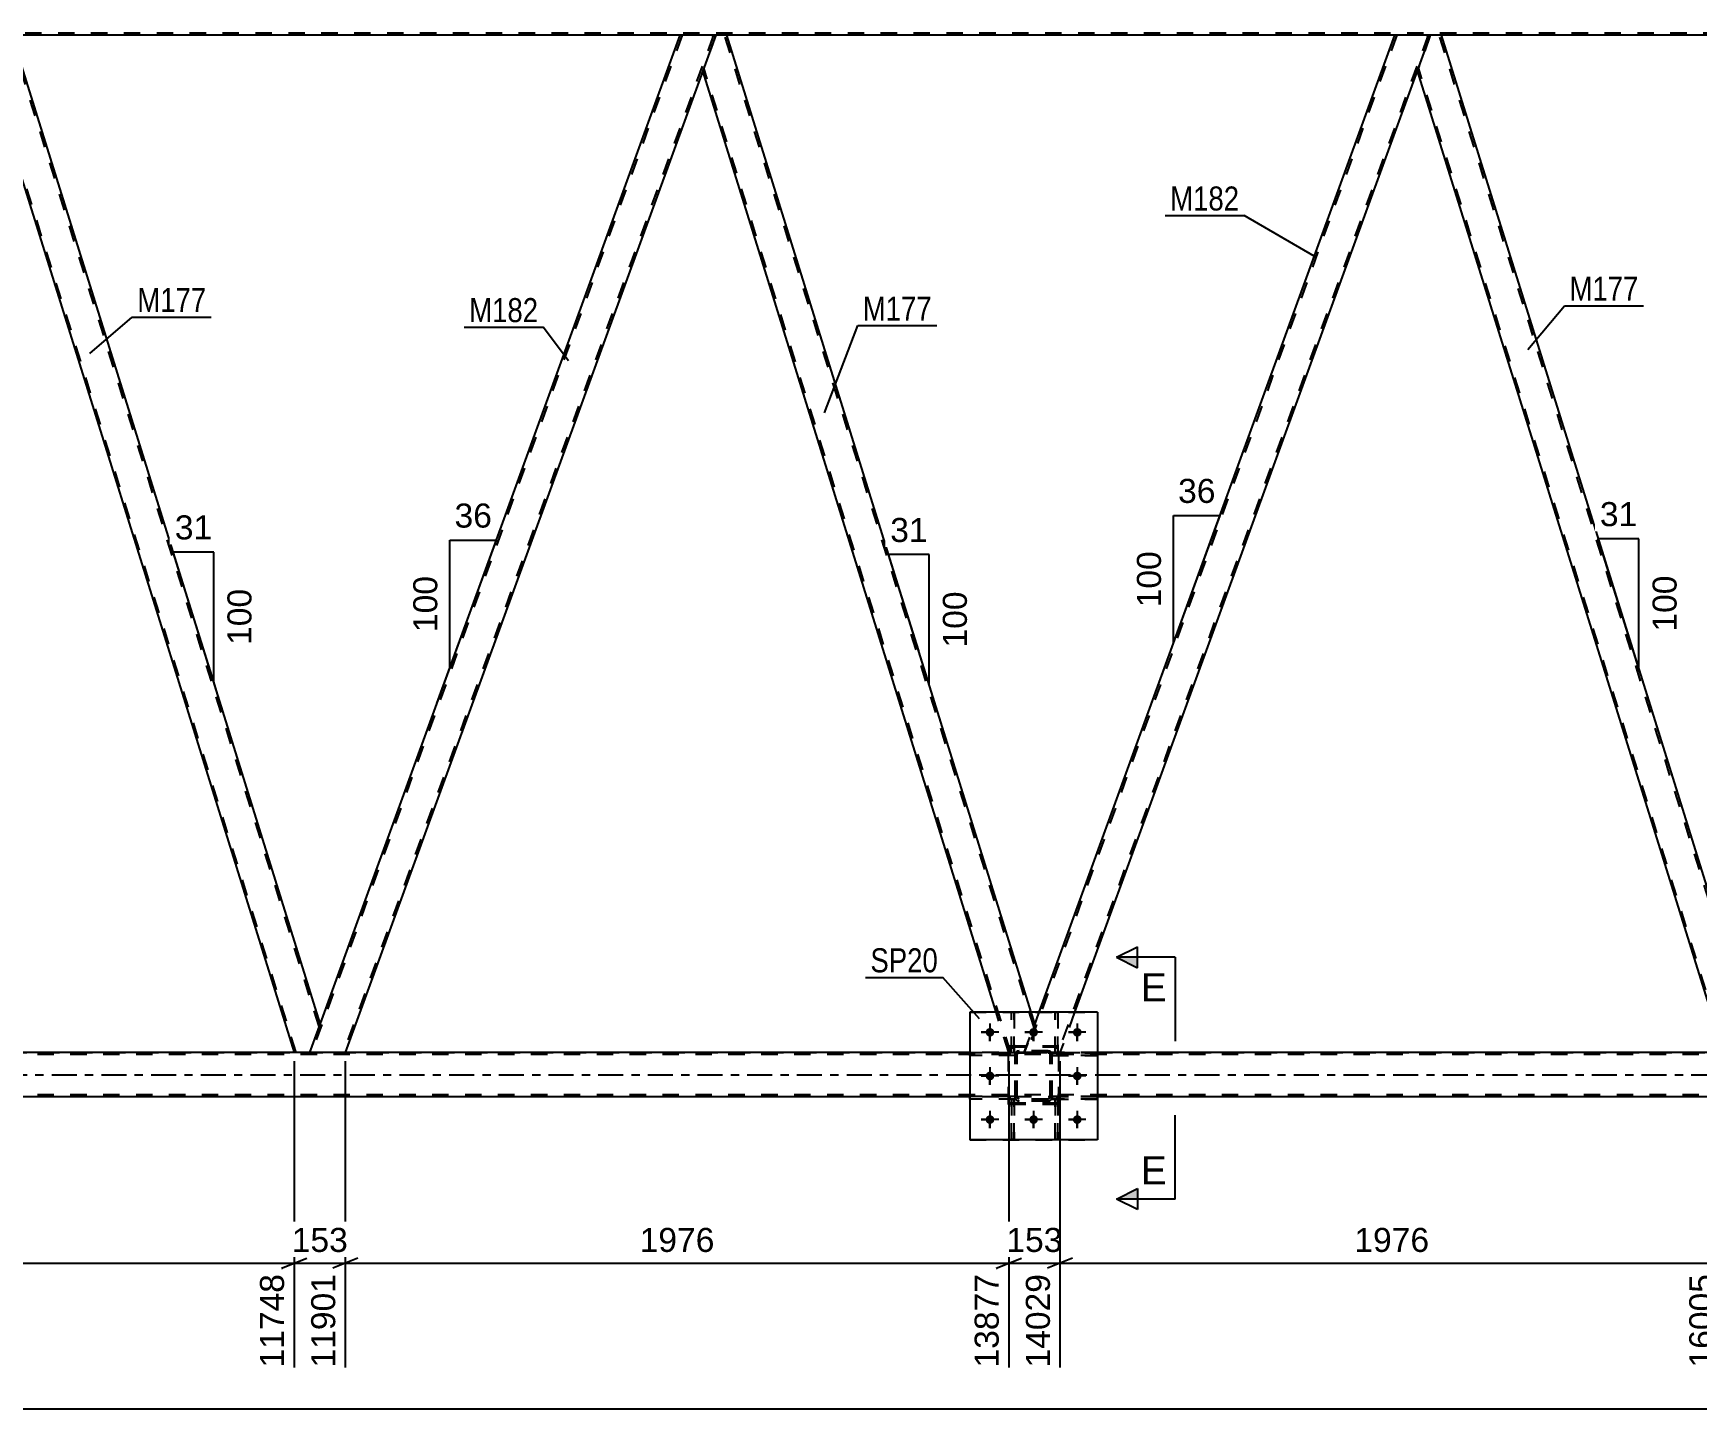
# Model space of a CAD drawing. Header units: millimetres. Extents: x -116 to 725, y -402 to 192.
# Drawn here: x 361.5 to 559.7, y -165.7 to -1.8 of the extents above; entities that cross this region are included whole.
import ezdxf

# ---------------------------------------------------------------- set-up
doc = ezdxf.new("R2010")
doc.units = ezdxf.units.MM
doc.linetypes.add('DXK_LINE_DOT2', pattern=[3.9198, 1.9599, -1.9599])
doc.linetypes.add('DXK_LINE_DOT3', pattern=[5.9187, 2.979, -0.9799, 0.9799, -0.9799])
doc.styles.add('Arial', font='ARIAL.TTF', dxfattribs={"height": 0.2})
doc.styles.add('Arial Narrow', font='ARIALN.TTF', dxfattribs={"height": 0.2})

# ---------------------------------------------------------------- blocks, each defined once
blk = doc.blocks.new('Part-203723422-4849 - 4481')
at = {"color": 2, "linetype": 'Continuous'}
for p, q in [((483.21, -118.4), (483.21, -118.39)), ((483.53, -118.39), (483.21, -118.39)), ((483.53, -118.4), (483.53, -118.39))]:
    blk.add_line(p, q, dxfattribs=at)
at = {"color": 7, "linetype": 'DXK_LINE_DOT2'}
for p, q in [((483.21, -123.24), (483.21, -118.4)), ((483.53, -123.24), (483.53, -118.4)), ((483.21, -122.64), (483.53, -122.64)), ((483.53, -123.24), (483.21, -123.24))]:
    blk.add_line(p, q, dxfattribs=at)
blk = doc.blocks.new('Part-203723422-4773 - 4481')
at = {"color": 7, "linetype": 'DXK_LINE_DOT2'}
for p, q in [((483.66, -122.59), (477.66, -122.59)), ((477.66, -129.39), (477.66, -122.59)), ((483.66, -129.39), (483.66, -122.59)), ((483.66, -129.39), (477.66, -129.39))]:
    blk.add_line(p, q, dxfattribs=at)
blk = doc.blocks.new('Part-203723422-4731 - 4481')
at = {"color": 7, "linetype": 'DXK_LINE_DOT2'}
for p, q in [((478.01, -133.59), (478.01, -128.76)), ((478.01, -128.76), (478.33, -128.76)), ((478.33, -128.76), (478.33, -133.59)), ((478.01, -129.36), (478.33, -129.36)), ((478.33, -133.59), (478.01, -133.59))]:
    blk.add_line(p, q, dxfattribs=at)
blk = doc.blocks.new('Part-203723422-4870 - 4481')
at = {"color": 7, "linetype": 'DXK_LINE_DOT2'}
for p, q in [((634.4, -123.46), (-44.7, -123.46)), ((217.64, -123.22), (634.4, -123.22)), ((488.26, -123.22), (473.06, -123.22)), ((634.4, -128.26), (-44.7, -128.26)), ((488.26, -128.5), (473.06, -128.5))]:
    blk.add_line(p, q, dxfattribs=at)
at = {"color": 2, "linetype": 'Continuous'}
for p, q in [((473.06, -123.22), (232.84, -123.22)), ((634.4, -123.22), (488.26, -123.22)), ((473.06, -128.5), (232.84, -128.5)), ((634.4, -128.5), (488.26, -128.5))]:
    blk.add_line(p, q, dxfattribs=at)
at = {"color": 7, "linetype": 'DXK_LINE_DOT3'}
blk.add_line((-44.7, -125.86), (634.4, -125.86), dxfattribs=at)
blk = doc.blocks.new('Part-203723422-4752 - 4481')
at = {"color": 7, "linetype": 'DXK_LINE_DOT2'}
for p, q in [((483.21, -133.59), (483.21, -128.76)), ((483.21, -128.76), (483.53, -128.76)), ((483.53, -128.76), (483.53, -133.59)), ((483.21, -129.36), (483.53, -129.36)), ((483.53, -133.59), (483.21, -133.59))]:
    blk.add_line(p, q, dxfattribs=at)
blk = doc.blocks.new('Part-203723422-4755 - 4481')
at = {"color": 7, "linetype": 'DXK_LINE_DOT2'}
for p, q in [((478.01, -123.24), (478.01, -118.39)), ((478.01, -118.39), (478.33, -118.39)), ((478.33, -118.39), (478.33, -123.24)), ((478.01, -122.64), (478.33, -122.64)), ((478.33, -123.24), (478.01, -123.24))]:
    blk.add_line(p, q, dxfattribs=at)
blk = doc.blocks.new('Part-203723422-4758 - 4481')
at = {"color": 7, "linetype": 'DXK_LINE_DOT2'}
for p, q in [((483.21, -123.24), (483.21, -118.39)), ((483.21, -118.39), (483.53, -118.39)), ((483.53, -118.39), (483.53, -123.24)), ((483.21, -122.64), (483.53, -122.64)), ((483.53, -123.24), (483.21, -123.24))]:
    blk.add_line(p, q, dxfattribs=at)
blk = doc.blocks.new('Part-203723422-4759 - 4481')
at = {"color": 7, "linetype": 'DXK_LINE_DOT2'}
for p, q in [((478.46, -123.23), (473.06, -123.23)), ((473.06, -123.23), (473.06, -123.55)), ((478.46, -123.55), (473.06, -123.55)), ((477.86, -123.55), (477.86, -123.23)), ((478.46, -123.55), (478.46, -123.23))]:
    blk.add_line(p, q, dxfattribs=at)
blk = doc.blocks.new('Part-203723422-4764 - 4481')
at = {"color": 7, "linetype": 'DXK_LINE_DOT2'}
for p, q in [((679.98, -1.76), (-18.61, -1.76)), ((444.1, -2), (438.53, -2)), ((529.24, -2), (523.66, -2))]:
    blk.add_line(p, q, dxfattribs=at)
at = {"color": 2, "linetype": 'Continuous'}
for p, q in [((438.53, -2), (358.97, -2)), ((523.66, -2), (444.1, -2)), ((608.8, -2), (529.24, -2))]:
    blk.add_line(p, q, dxfattribs=at)
blk = doc.blocks.new('Part-203723422-4771 - 4481')
at = {"color": 7, "linetype": 'DXK_LINE_DOT2'}
for p, q in [((478.46, -123.48), (478.49, -123.29)), ((478.49, -123.29), (478.46, -123.48)), ((478.46, -128.52), (478.46, -123.48)), ((478.7, -123.48), (478.72, -123.38)), ((478.7, -128.52), (478.7, -123.48)), ((478.72, -123.38), (478.77, -123.31)), ((478.75, -123.03), (478.94, -123)), ((478.94, -123), (478.75, -123.03)), ((478.77, -123.31), (478.85, -123.25)), ((478.85, -123.25), (478.94, -123.24)), ((482.38, -123), (478.94, -123)), ((478.94, -123.24), (482.38, -123.24)), ((482.38, -123), (482.56, -123.03)), ((482.56, -123.03), (482.38, -123)), ((482.38, -123.24), (482.47, -123.25)), ((482.47, -123.25), (482.55, -123.31)), ((482.55, -123.31), (482.6, -123.38)), ((482.6, -123.38), (482.62, -123.48)), ((482.62, -128.52), (482.62, -123.48)), ((482.82, -123.29), (482.86, -123.48)), ((482.86, -123.48), (482.82, -123.29)), ((482.86, -128.52), (482.86, -123.48)), ((478.49, -128.7), (478.46, -128.52)), ((478.46, -128.52), (478.49, -128.7)), ((478.72, -128.61), (478.7, -128.52)), ((478.77, -128.69), (478.72, -128.61)), ((478.85, -128.74), (478.77, -128.69)), ((478.94, -128.76), (478.85, -128.74)), ((482.38, -128.76), (478.94, -128.76)), ((482.47, -128.74), (482.38, -128.76)), ((482.55, -128.69), (482.47, -128.74)), ((482.6, -128.61), (482.55, -128.69)), ((482.62, -128.52), (482.6, -128.61)), ((482.86, -128.52), (482.82, -128.7)), ((482.82, -128.7), (482.86, -128.52)), ((478.94, -129), (478.75, -128.96)), ((478.75, -128.96), (478.94, -129)), ((482.38, -129), (478.94, -129)), ((482.56, -128.96), (482.38, -129)), ((482.38, -129), (482.56, -128.96))]:
    blk.add_line(p, q, dxfattribs=at)
at = {"color": 7, "linetype": 'DXK_LINE_DOT3'}
blk.add_line((480.66, -126), (480.66, -126), dxfattribs=at)
at = {"color": 7, "linetype": 'DXK_LINE_DOT2'}
for centre, start, end in [((478.94, -123.48), 112.5, 157.5), ((478.94, -123.48), 112.5, 157.5), ((482.38, -123.48), 22.5, 67.5), ((482.38, -123.48), 22.5, 67.5), ((478.94, -128.52), 202.5, 247.5), ((478.94, -128.52), 202.5, 247.5), ((482.38, -128.52), 292.5, 337.5), ((482.38, -128.52), 292.5, 337.5)]:
    blk.add_arc(centre, 0.48, start, end, dxfattribs=at)
blk = doc.blocks.new('Part-203723422-4772 - 4481')
at = {"color": 7, "linetype": 'DXK_LINE_DOT2'}
for p, q in [((483.66, -122.46), (477.66, -122.46)), ((477.66, -129.26), (477.66, -122.46)), ((483.66, -129.26), (483.66, -122.46)), ((483.66, -129.26), (477.66, -129.26))]:
    blk.add_line(p, q, dxfattribs=at)
blk = doc.blocks.new('Part-203723422-4774 - 4481')
at = {"color": 7, "linetype": 'DXK_LINE_DOT2'}
for p, q in [((478.46, -123.48), (478.49, -123.29)), ((478.49, -123.29), (478.46, -123.48)), ((478.46, -128.52), (478.46, -123.48)), ((478.7, -123.48), (478.72, -123.38)), ((478.7, -128.52), (478.7, -123.48)), ((478.72, -123.38), (478.77, -123.31)), ((478.75, -123.03), (478.94, -123)), ((478.94, -123), (478.75, -123.03)), ((478.77, -123.31), (478.85, -123.25)), ((478.85, -123.25), (478.94, -123.24)), ((482.38, -123), (478.94, -123)), ((478.94, -123.24), (482.38, -123.24)), ((482.38, -123), (482.56, -123.03)), ((482.56, -123.03), (482.38, -123)), ((482.38, -123.24), (482.47, -123.25)), ((482.47, -123.25), (482.55, -123.31)), ((482.55, -123.31), (482.6, -123.38)), ((482.6, -123.38), (482.62, -123.48)), ((482.62, -128.52), (482.62, -123.48)), ((482.82, -123.29), (482.86, -123.48)), ((482.86, -123.48), (482.82, -123.29)), ((482.86, -128.52), (482.86, -123.48)), ((478.49, -128.7), (478.46, -128.52)), ((478.46, -128.52), (478.49, -128.7)), ((478.72, -128.61), (478.7, -128.52)), ((478.77, -128.69), (478.72, -128.61)), ((478.85, -128.74), (478.77, -128.69)), ((478.94, -128.76), (478.85, -128.74)), ((482.38, -128.76), (478.94, -128.76)), ((482.47, -128.74), (482.38, -128.76)), ((482.55, -128.69), (482.47, -128.74)), ((482.6, -128.61), (482.55, -128.69)), ((482.62, -128.52), (482.6, -128.61)), ((482.86, -128.52), (482.82, -128.7)), ((482.82, -128.7), (482.86, -128.52)), ((478.94, -129), (478.75, -128.96)), ((478.75, -128.96), (478.94, -129)), ((482.38, -129), (478.94, -129)), ((482.56, -128.96), (482.38, -129)), ((482.38, -129), (482.56, -128.96))]:
    blk.add_line(p, q, dxfattribs=at)
at = {"color": 7, "linetype": 'DXK_LINE_DOT3'}
blk.add_line((480.66, -126), (480.66, -126), dxfattribs=at)
at = {"color": 7, "linetype": 'DXK_LINE_DOT2'}
for centre, start, end in [((478.94, -123.48), 112.5, 157.5), ((478.94, -123.48), 112.5, 157.5), ((482.38, -123.48), 22.5, 67.5), ((482.38, -123.48), 22.5, 67.5), ((478.94, -128.52), 202.5, 247.5), ((478.94, -128.52), 202.5, 247.5), ((482.38, -128.52), 292.5, 337.5), ((482.38, -128.52), 292.5, 337.5)]:
    blk.add_arc(centre, 0.48, start, end, dxfattribs=at)
blk = doc.blocks.new('Bolt-203723422-4792 - 4481')
at = {"color": 1, "linetype": 'Continuous'}
for p, q in [((474.42, -120.8), (475.11, -120.8)), ((475.46, -119.76), (475.46, -120.45)), ((476.5, -120.8), (475.81, -120.8)), ((479.62, -120.8), (480.31, -120.8)), ((480.66, -119.76), (480.66, -120.45)), ((481.7, -120.8), (481.01, -120.8)), ((484.82, -120.8), (485.51, -120.8)), ((485.86, -119.76), (485.86, -120.45)), ((486.9, -120.8), (486.21, -120.8)), ((475.46, -121.84), (475.46, -121.14)), ((480.66, -121.84), (480.66, -121.14)), ((485.86, -121.84), (485.86, -121.14)), ((474.42, -126), (475.11, -126)), ((475.46, -124.96), (475.46, -125.65)), ((475.46, -127.04), (475.46, -126.34)), ((476.5, -126), (475.81, -126)), ((484.82, -126), (485.51, -126)), ((485.86, -124.96), (485.86, -125.65)), ((485.86, -127.04), (485.86, -126.34)), ((486.9, -126), (486.21, -126)), ((475.46, -130.16), (475.46, -130.85)), ((480.66, -130.16), (480.66, -130.85)), ((485.86, -130.16), (485.86, -130.85)), ((474.42, -131.2), (475.11, -131.2)), ((475.46, -132.24), (475.46, -131.54)), ((476.5, -131.2), (475.81, -131.2)), ((479.62, -131.2), (480.31, -131.2)), ((480.66, -132.24), (480.66, -131.54)), ((481.7, -131.2), (481.01, -131.2)), ((484.82, -131.2), (485.51, -131.2)), ((485.86, -132.24), (485.86, -131.54)), ((486.9, -131.2), (486.21, -131.2))]:
    blk.add_line(p, q, dxfattribs=at)
blk = doc.blocks.new('Bolt-203723422-4793 - 4481')
at = {"linetype": 'Continuous'}
for points in [[(475.98, -120.8, -1), (474.94, -120.8, -1)], [(481.18, -120.8, -1), (480.14, -120.8, -1)], [(486.38, -120.8, -1), (485.34, -120.8, -1)], [(475.98, -126, -1), (474.94, -126, -1)], [(486.38, -126, -1), (485.34, -126, -1)], [(475.98, -131.2, -1), (474.94, -131.2, -1)], [(481.18, -131.2, -1), (480.14, -131.2, -1)], [(486.38, -131.2, -1), (485.34, -131.2, -1)]]:
    blk.add_hatch(color=1, dxfattribs=at).paths.add_polyline_path(points)
at = {"color": 1, "linetype": 'Continuous'}
for p, q in [((476.5, -120.8), (474.42, -120.8)), ((475.46, -119.76), (475.46, -121.84)), ((481.7, -120.8), (479.62, -120.8)), ((480.66, -119.76), (480.66, -121.84)), ((486.9, -120.8), (484.82, -120.8)), ((485.86, -119.76), (485.86, -121.84)), ((476.5, -126), (474.42, -126)), ((475.46, -124.96), (475.46, -127.04)), ((486.9, -126), (484.82, -126)), ((485.86, -124.96), (485.86, -127.04)), ((475.46, -130.16), (475.46, -132.24)), ((480.66, -130.16), (480.66, -132.24)), ((485.86, -130.16), (485.86, -132.24)), ((476.5, -131.2), (474.42, -131.2)), ((481.7, -131.2), (479.62, -131.2)), ((486.9, -131.2), (484.82, -131.2))]:
    blk.add_line(p, q, dxfattribs=at)
blk = doc.blocks.new('Part-203723422-4912 - 4481')
at = {"color": 7, "linetype": 'DXK_LINE_DOT2'}
for p, q in [((478.46, -128.43), (473.06, -128.43)), ((473.06, -128.43), (473.06, -128.75)), ((478.46, -128.75), (473.06, -128.75)), ((477.86, -128.75), (477.86, -128.43)), ((478.46, -128.75), (478.46, -128.43))]:
    blk.add_line(p, q, dxfattribs=at)
blk = doc.blocks.new('Part-203723422-4830 - 4481')
at = {"color": 2, "linetype": 'Continuous'}
for p, q in [((357.65, -2), (356.1, -6.25)), ((358.97, -2), (357.65, -2)), ((395.67, -119.75), (358.97, -2)), ((356.1, -6.25), (392.56, -123.22)), ((395.4, -120.49), (394.41, -123.22)), ((395.67, -119.75), (395.4, -120.49))]:
    blk.add_line(p, q, dxfattribs=at)
at = {"color": 7, "linetype": 'DXK_LINE_DOT2'}
for p, q in [((395.54, -120.12), (358.72, -2)), ((392.81, -123.22), (356.24, -5.88)), ((395.65, -119.81), (395.4, -120.49)), ((394.41, -123.22), (392.56, -123.22))]:
    blk.add_line(p, q, dxfattribs=at)
blk = doc.blocks.new('Part-203723422-4831 - 4481')
at = {"color": 7, "linetype": 'DXK_LINE_DOT2'}
for p, q in [((473.06, -118.4), (488.26, -118.4)), ((473.06, -118.4), (473.06, -133.6)), ((488.26, -118.4), (488.26, -133.6)), ((473.06, -133.6), (488.26, -133.6))]:
    blk.add_line(p, q, dxfattribs=at)
blk = doc.blocks.new('Part-203723422-4836 - 4481')
at = {"color": 2, "linetype": 'Continuous'}
for p, q in [((488.26, -118.4), (473.06, -118.4)), ((473.06, -118.4), (473.06, -133.6)), ((488.26, -118.4), (488.26, -133.6)), ((488.26, -133.6), (473.06, -133.6))]:
    blk.add_line(p, q, dxfattribs=at)
blk = doc.blocks.new('Part-203723422-4837 - 4481')
at = {"color": 7, "linetype": 'DXK_LINE_DOT2'}
for p, q in [((482.86, -128.75), (482.86, -128.43)), ((482.86, -128.43), (488.26, -128.43)), ((488.26, -128.75), (482.86, -128.75)), ((483.46, -128.75), (483.46, -128.43)), ((488.26, -128.43), (488.26, -128.75))]:
    blk.add_line(p, q, dxfattribs=at)
blk = doc.blocks.new('Part-203723422-4838 - 4481')
at = {"color": 7, "linetype": 'DXK_LINE_DOT2'}
for p, q in [((482.86, -123.55), (482.86, -123.23)), ((482.86, -123.23), (488.26, -123.23)), ((488.26, -123.55), (482.86, -123.55)), ((483.46, -123.55), (483.46, -123.23)), ((488.26, -123.23), (488.26, -123.55))]:
    blk.add_line(p, q, dxfattribs=at)
blk = doc.blocks.new('Part-203723422-4839 - 4481')
at = {"color": 7, "linetype": 'DXK_LINE_DOT2'}
for p, q in [((478.46, -128.43), (473.06, -128.43)), ((473.06, -128.75), (473.06, -128.43)), ((478.46, -128.75), (473.06, -128.75)), ((477.86, -128.75), (477.86, -128.43)), ((478.46, -128.43), (478.46, -128.75))]:
    blk.add_line(p, q, dxfattribs=at)
blk = doc.blocks.new('Part-203723422-4846 - 4481')
at = {"color": 7, "linetype": 'DXK_LINE_DOT2'}
for p, q in [((478.46, -123.23), (473.06, -123.23)), ((473.06, -123.55), (473.06, -123.23)), ((478.46, -123.55), (473.06, -123.55)), ((477.86, -123.55), (477.86, -123.23)), ((478.46, -123.23), (478.46, -123.55))]:
    blk.add_line(p, q, dxfattribs=at)
blk = doc.blocks.new('Part-203723422-4852 - 4481')
at = {"color": 2, "linetype": 'Continuous'}
for p, q in [((478.01, -118.4), (478.01, -118.39)), ((478.33, -118.39), (478.01, -118.39)), ((478.33, -118.4), (478.33, -118.39))]:
    blk.add_line(p, q, dxfattribs=at)
at = {"color": 7, "linetype": 'DXK_LINE_DOT2'}
for p, q in [((478.01, -123.24), (478.01, -118.4)), ((478.33, -123.24), (478.33, -118.4)), ((478.01, -122.64), (478.33, -122.64)), ((478.33, -123.24), (478.01, -123.24))]:
    blk.add_line(p, q, dxfattribs=at)
blk = doc.blocks.new('Part-203723422-4855 - 4481')
at = {"color": 7, "linetype": 'DXK_LINE_DOT2'}
for p, q in [((483.53, -128.76), (483.21, -128.76)), ((483.21, -128.76), (483.21, -133.59)), ((483.53, -133.59), (483.53, -128.76)), ((483.21, -129.36), (483.53, -129.36)), ((483.21, -133.59), (483.53, -133.59))]:
    blk.add_line(p, q, dxfattribs=at)
blk = doc.blocks.new('Part-203723422-4910 - 4481')
at = {"color": 7, "linetype": 'DXK_LINE_DOT2'}
for p, q in [((488.26, -128.43), (482.86, -128.43)), ((482.86, -128.43), (482.86, -128.75)), ((482.86, -128.75), (488.26, -128.75)), ((483.46, -128.75), (483.46, -128.43)), ((488.26, -128.75), (488.26, -128.43))]:
    blk.add_line(p, q, dxfattribs=at)
blk = doc.blocks.new('Part-203723422-4911 - 4481')
at = {"color": 7, "linetype": 'DXK_LINE_DOT2'}
for p, q in [((488.26, -123.23), (482.86, -123.23)), ((482.86, -123.23), (482.86, -123.55)), ((482.86, -123.55), (488.26, -123.55)), ((483.46, -123.55), (483.46, -123.23)), ((488.26, -123.55), (488.26, -123.23))]:
    blk.add_line(p, q, dxfattribs=at)
blk = doc.blocks.new('Part-203723422-4921 - 4481')
at = {"color": 2, "linetype": 'Continuous'}
for p, q in [((442.79, -2), (441.24, -6.25)), ((444.1, -2), (442.79, -2)), ((480.38, -118.4), (444.1, -2)), ((476.19, -118.4), (441.24, -6.25))]:
    blk.add_line(p, q, dxfattribs=at)
at = {"color": 7, "linetype": 'DXK_LINE_DOT2'}
for p, q in [((480.67, -120.12), (443.85, -2)), ((477.95, -123.22), (441.37, -5.88)), ((477.7, -123.22), (476.19, -118.4)), ((480.81, -119.75), (480.38, -118.4)), ((479.54, -123.22), (480.81, -119.75)), ((477.7, -123.22), (479.54, -123.22))]:
    blk.add_line(p, q, dxfattribs=at)
blk = doc.blocks.new('Part-203723422-4954 - 4481')
at = {"color": 2, "linetype": 'Continuous'}
for p, q in [((527.92, -2), (526.37, -6.25)), ((529.24, -2), (527.92, -2)), ((565.94, -119.75), (529.24, -2)), ((526.37, -6.25), (562.83, -123.22)), ((565.67, -120.49), (564.68, -123.22)), ((565.94, -119.75), (565.67, -120.49))]:
    blk.add_line(p, q, dxfattribs=at)
at = {"color": 7, "linetype": 'DXK_LINE_DOT2'}
for p, q in [((565.8, -120.12), (528.99, -2)), ((563.08, -123.22), (526.51, -5.88)), ((565.92, -119.81), (565.67, -120.49)), ((564.68, -123.22), (562.83, -123.22))]:
    blk.add_line(p, q, dxfattribs=at)
blk = doc.blocks.new('Part-203723422-4959 - 4481')
at = {"color": 7, "linetype": 'DXK_LINE_DOT2'}
for p, q in [((523.92, -2), (479.8, -123.22)), ((527.66, -2), (483.54, -123.22)), ((527.92, -2), (526.37, -6.25)), ((527.88, -2), (527.77, -2)), ((527.92, -2), (527.88, -2)), ((481.3, -118.4), (479.54, -123.22)), ((485.55, -118.4), (483.8, -123.22)), ((483.8, -123.22), (479.54, -123.22))]:
    blk.add_line(p, q, dxfattribs=at)
at = {"color": 2, "linetype": 'Continuous'}
for p, q in [((523.66, -2), (481.3, -118.4)), ((527.41, -2), (523.66, -2)), ((527.41, -2), (527.92, -2)), ((526.37, -6.25), (485.55, -118.4))]:
    blk.add_line(p, q, dxfattribs=at)
blk = doc.blocks.new('Part-203723422-4974 - 4481')
at = {"color": 7, "linetype": 'DXK_LINE_DOT2'}
for p, q in [((438.78, -2), (394.66, -123.22)), ((442.53, -2), (398.41, -123.22)), ((442.79, -2), (441.24, -6.25)), ((442.75, -2), (442.64, -2)), ((442.79, -2), (442.75, -2)), ((395.67, -119.75), (394.41, -123.22)), ((398.66, -123.22), (394.41, -123.22))]:
    blk.add_line(p, q, dxfattribs=at)
at = {"color": 2, "linetype": 'Continuous'}
for p, q in [((438.53, -2), (395.67, -119.75)), ((442.27, -2), (438.53, -2)), ((442.27, -2), (442.79, -2)), ((441.24, -6.25), (398.66, -123.22))]:
    blk.add_line(p, q, dxfattribs=at)
blk = doc.blocks.new('Part-203723422-5002 - 4481')
at = {"color": 7, "linetype": 'DXK_LINE_DOT2'}
for p, q in [((478.33, -128.76), (478.01, -128.76)), ((478.01, -128.76), (478.01, -133.59)), ((478.33, -133.59), (478.33, -128.76)), ((478.01, -129.36), (478.33, -129.36)), ((478.01, -133.59), (478.33, -133.59))]:
    blk.add_line(p, q, dxfattribs=at)
blk = doc.blocks.new('StraightDimension-203723422-5609 - 4481')
at = {"color": 7, "linetype": 'Continuous'}
for p, q in [((398.66, -124.22), (398.66, -160.74)), ((477.7, -124.22), (477.7, -160.74)), ((400.16, -147.72), (397.16, -148.92)), ((398.66, -148.32), (477.7, -148.32)), ((476.2, -148.92), (479.2, -147.72))]:
    blk.add_line(p, q, dxfattribs=at)
at = {"color": 0}
blk.add_wipeout([(443.23, -147.57), (443.23, -143.37), (433.13, -143.37), (433.13, -147.57)], dxfattribs=at)
at = {"color": 0, "linetype": 'Continuous'}
blk.add_wipeout([(477.1, -149.02), (472.9, -149.02), (472.9, -161.34), (477.1, -161.34)], dxfattribs=at)
at = {"color": 3, "style": 'Arial'}
blk.add_text('1976', height=2.865, dxfattribs=at).set_placement((433.73, -146.97))
at = {"color": 3, "linetype": 'Continuous', "style": 'Arial'}
blk.add_text('13877', height=2.865, rotation=90.0002, dxfattribs=at).set_placement((476.5, -160.74))
blk = doc.blocks.new('StraightDimension-203723422-5633 - 4481')
at = {"color": 7, "linetype": 'Continuous'}
for p, q in [((477.7, -124.22), (477.7, -160.74)), ((483.8, -124.22), (483.8, -160.74)), ((476.2, -148.92), (479.2, -147.72)), ((477.7, -148.32), (483.8, -148.32)), ((485.3, -147.72), (482.3, -148.92))]:
    blk.add_line(p, q, dxfattribs=at)
at = {"color": 0}
blk.add_wipeout([(484.68, -147.57), (484.68, -143.37), (476.81, -143.37), (476.81, -147.57)], dxfattribs=at)
at = {"color": 0, "linetype": 'Continuous'}
blk.add_wipeout([(483.2, -149.02), (479, -149.02), (479, -161.34), (483.2, -161.34)], dxfattribs=at)
at = {"color": 3, "style": 'Arial'}
blk.add_text('153', height=2.865, dxfattribs=at).set_placement((477.41, -146.97))
at = {"color": 3, "linetype": 'Continuous', "style": 'Arial'}
blk.add_text('14029', height=2.865, rotation=90.0002, dxfattribs=at).set_placement((482.6, -160.74))
blk = doc.blocks.new('StraightDimension-203723422-5561 - 4481')
at = {"color": 7, "linetype": 'Continuous'}
for p, q in [((313.53, -124.22), (313.53, -158.52)), ((392.56, -124.22), (392.56, -160.74)), ((315.03, -147.72), (312.03, -148.92)), ((313.53, -148.32), (392.56, -148.32)), ((391.06, -148.92), (394.06, -147.72))]:
    blk.add_line(p, q, dxfattribs=at)
at = {"color": 0}
blk.add_wipeout([(358.09, -147.57), (358.09, -143.37), (348, -143.37), (348, -147.57)], dxfattribs=at)
at = {"color": 0, "linetype": 'Continuous'}
blk.add_wipeout([(391.96, -149.02), (387.76, -149.02), (387.76, -161.34), (391.96, -161.34)], dxfattribs=at)
at = {"color": 3, "style": 'Arial'}
blk.add_text('1976', height=2.865, dxfattribs=at).set_placement((348.6, -146.97))
at = {"color": 3, "linetype": 'Continuous', "style": 'Arial'}
blk.add_text('11748', height=2.865, rotation=90.0002, dxfattribs=at).set_placement((391.36, -160.74))
blk = doc.blocks.new('StraightDimension-203723422-5657 - 4481')
at = {"color": 7, "linetype": 'Continuous'}
for p, q in [((483.8, -124.22), (483.8, -160.74)), ((562.83, -124.22), (562.83, -160.74)), ((485.3, -147.72), (482.3, -148.92)), ((483.8, -148.32), (562.83, -148.32)), ((561.33, -148.92), (564.33, -147.72))]:
    blk.add_line(p, q, dxfattribs=at)
at = {"color": 0}
blk.add_wipeout([(528.36, -147.57), (528.36, -143.37), (518.27, -143.37), (518.27, -147.57)], dxfattribs=at)
at = {"color": 0, "linetype": 'Continuous'}
blk.add_wipeout([(562.23, -149.02), (558.03, -149.02), (558.03, -161.34), (562.23, -161.34)], dxfattribs=at)
at = {"color": 3, "style": 'Arial'}
blk.add_text('1976', height=2.865, dxfattribs=at).set_placement((518.87, -146.97))
at = {"color": 3, "linetype": 'Continuous', "style": 'Arial'}
blk.add_text('16005', height=2.865, rotation=90.0002, dxfattribs=at).set_placement((561.63, -160.74))
blk = doc.blocks.new('StraightDimension-203723422-5127 - 4481')
at = {"color": 7, "linetype": 'Continuous'}
blk.add_line((-59.4, -165.65), (680.62, -165.65), dxfattribs=at)
blk = doc.blocks.new('AngleDimension-203723422-17959 - 4481')
at = {"color": 7, "linetype": 'Continuous'}
for p, q in [((497.33, -59.22), (502.87, -59.22)), ((497.33, -74.44), (502.87, -59.22)), ((497.33, -74.44), (497.33, -59.22)), ((494.71, -81.63), (497.33, -74.44))]:
    blk.add_line(p, q, dxfattribs=at)
at = {"color": 0}
for points in [[(502.92, -58.32), (502.92, -54.12), (497.27, -54.12), (497.27, -58.32)], [(496.43, -62.89), (492.23, -62.89), (492.23, -70.76), (496.43, -70.76)]]:
    blk.add_wipeout(points, dxfattribs=at)
at = {"color": 3, "style": 'Arial'}
blk.add_text('36', height=2.865, dxfattribs=at).set_placement((497.87, -57.72))
blk.add_text('100', height=2.865, rotation=90.0002, dxfattribs=at).set_placement((495.83, -70.16))
blk = doc.blocks.new('AngleDimension-203723422-5070 - 4481')
at = {"color": 7, "linetype": 'Continuous'}
for p, q in [((552.76, -61.99), (547.93, -61.99)), ((552.76, -77.45), (547.93, -61.99)), ((552.76, -77.45), (552.76, -61.99)), ((552.84, -77.72), (552.76, -77.45))]:
    blk.add_line(p, q, dxfattribs=at)
at = {"color": 0}
for points in [[(553.17, -61.09), (553.17, -56.89), (547.52, -56.89), (547.52, -61.09)], [(557.86, -65.78), (553.66, -65.78), (553.66, -73.65), (557.86, -73.65)]]:
    blk.add_wipeout(points, dxfattribs=at)
at = {"color": 3, "style": 'Arial'}
blk.add_text('31', height=2.865, dxfattribs=at).set_placement((548.12, -60.49))
blk.add_text('100', height=2.865, rotation=90.0002, dxfattribs=at).set_placement((557.26, -73.05))
blk = doc.blocks.new('AngleDimension-203723422-5084 - 4481')
at = {"color": 7, "linetype": 'Continuous'}
for p, q in [((466.97, -75.35), (463.39, -63.88)), ((468.21, -63.88), (463.39, -63.88)), ((468.21, -79.34), (463.39, -63.88)), ((468.21, -79.34), (468.21, -63.88))]:
    blk.add_line(p, q, dxfattribs=at)
at = {"color": 0}
for points in [[(468.62, -62.98), (468.62, -58.78), (462.98, -58.78), (462.98, -62.98)], [(473.31, -67.67), (469.11, -67.67), (469.11, -75.55), (473.31, -75.55)]]:
    blk.add_wipeout(points, dxfattribs=at)
at = {"color": 3, "style": 'Arial'}
blk.add_text('31', height=2.865, dxfattribs=at).set_placement((463.58, -62.38))
blk.add_text('100', height=2.865, rotation=90.0002, dxfattribs=at).set_placement((472.71, -74.95))
blk = doc.blocks.new('StraightDimension-203723422-5585 - 4481')
at = {"color": 7, "linetype": 'Continuous'}
for p, q in [((392.56, -124.22), (392.56, -160.74)), ((398.66, -124.22), (398.66, -160.74)), ((391.06, -148.92), (394.06, -147.72)), ((392.56, -148.32), (398.66, -148.32)), ((400.16, -147.72), (397.16, -148.92))]:
    blk.add_line(p, q, dxfattribs=at)
at = {"color": 0}
blk.add_wipeout([(399.55, -147.57), (399.55, -143.37), (391.68, -143.37), (391.68, -147.57)], dxfattribs=at)
at = {"color": 0, "linetype": 'Continuous'}
blk.add_wipeout([(398.06, -149.02), (393.86, -149.02), (393.86, -161.34), (398.06, -161.34)], dxfattribs=at)
at = {"color": 3, "style": 'Arial'}
blk.add_text('153', height=2.865, dxfattribs=at).set_placement((392.28, -146.97))
at = {"color": 3, "linetype": 'Continuous', "style": 'Arial'}
blk.add_text('11901', height=2.865, rotation=90.0002, dxfattribs=at).set_placement((397.46, -160.74))
blk = doc.blocks.new('AngleDimension-203723422-6432 - 4481')
at = {"color": 7, "linetype": 'Continuous'}
for p, q in [((382.98, -63.57), (378.16, -63.57)), ((382.98, -79.04), (378.16, -63.57)), ((382.98, -79.04), (382.98, -63.57)), ((383.48, -80.64), (382.98, -79.04))]:
    blk.add_line(p, q, dxfattribs=at)
at = {"color": 0}
for points in [[(383.4, -62.67), (383.4, -58.47), (377.75, -58.47), (377.75, -62.67)], [(388.08, -67.37), (383.88, -67.37), (383.88, -75.24), (388.08, -75.24)]]:
    blk.add_wipeout(points, dxfattribs=at)
at = {"color": 3, "style": 'Arial'}
blk.add_text('31', height=2.865, dxfattribs=at).set_placement((378.35, -62.07))
blk.add_text('100', height=2.865, rotation=90.0002, dxfattribs=at).set_placement((387.48, -74.64))
blk = doc.blocks.new('AngleDimension-203723422-17961 - 4481')
at = {"color": 7, "linetype": 'Continuous'}
for p, q in [((411.12, -62.16), (416.66, -62.16)), ((411.12, -77.38), (416.66, -62.16)), ((411.12, -77.38), (411.12, -62.16)), ((409.57, -81.63), (411.12, -77.38))]:
    blk.add_line(p, q, dxfattribs=at)
at = {"color": 0}
for points in [[(416.71, -61.26), (416.71, -57.06), (411.07, -57.06), (411.07, -61.26)], [(410.22, -65.84), (406.02, -65.84), (406.02, -73.71), (410.22, -73.71)]]:
    blk.add_wipeout(points, dxfattribs=at)
at = {"color": 3, "style": 'Arial'}
blk.add_text('36', height=2.865, dxfattribs=at).set_placement((411.67, -60.66))
blk.add_text('100', height=2.865, rotation=90.0002, dxfattribs=at).set_placement((409.62, -73.11))
blk = doc.blocks.new('Mark-203723422-4970 - 4481')
at = {"color": 0}
blk.add_wipeout([(421.65, -36.18), (421.65, -33.18), (413.42, -33.18), (413.42, -36.18)], dxfattribs=at)
blk.add_wipeout([(421.65, -36.18), (421.65, -33.18), (413.42, -33.18), (413.42, -36.18)], dxfattribs=at)
at = {"color": 30, "linetype": 'Continuous'}
for p in [(412.82, -36.78), (425.26, -40.78)]:
    blk.add_line(p, (422.25, -36.78), dxfattribs=at)
at = {"color": 3, "style": 'Arial Narrow'}
blk.add_text('M182', height=2.863, dxfattribs=at).set_placement((413.42, -36.18))
blk = doc.blocks.new('SectionMark-203723422-6451 - 4481')
at = {"color": 6, "linetype": 'Continuous'}
for p, q in [((490.52, -111.86), (493.02, -110.61)), ((497.52, -111.86), (490.52, -111.86)), ((497.52, -111.86), (497.52, -121.86)), ((497.52, -140.67), (497.52, -130.67)), ((497.52, -140.67), (490.52, -140.67)), ((493.02, -141.92), (490.52, -140.67))]:
    blk.add_line(p, q, dxfattribs=at)
at = {"color": 0, "linetype": 'Continuous'}
for points in [[(496.52, -117.11), (496.52, -113.61), (493.41, -113.61), (493.41, -117.11)], [(496.52, -138.92), (496.52, -135.42), (493.41, -135.42), (493.41, -138.92)]]:
    blk.add_wipeout(points, dxfattribs=at)
at = {"linetype": 'Continuous'}
for points in [[(493.02, -111.86), (493.02, -113.11), (490.52, -111.86)], [(493.02, -139.42), (493.02, -140.67), (490.52, -140.67)]]:
    blk.add_hatch(color=6, dxfattribs=at).paths.add_polyline_path(points)
at = {"color": 6, "linetype": 'Continuous'}
for p, q in [((493.02, -113.11), (493.02, -110.61)), ((490.52, -111.86), (493.02, -113.11)), ((490.52, -140.67), (493.02, -139.42)), ((493.02, -139.42), (493.02, -141.92))]:
    blk.add_line(p, q, dxfattribs=at)
at = {"color": 3, "linetype": 'Continuous', "style": 'Arial'}
for p in [(493.41, -117.11), (493.41, -138.92)]:
    blk.add_text('E', height=3.34, dxfattribs=at).set_placement(p)
blk = doc.blocks.new('Mark-203723422-4826 - 4481')
at = {"color": 0}
blk.add_wipeout([(382.1, -34.97), (382.1, -31.97), (373.88, -31.97), (373.88, -34.97)], dxfattribs=at)
blk.add_wipeout([(382.1, -34.97), (382.1, -31.97), (373.88, -31.97), (373.88, -34.97)], dxfattribs=at)
at = {"color": 30, "linetype": 'Continuous'}
for p, q in [((368.21, -39.92), (373.28, -35.57)), ((373.28, -35.57), (382.7, -35.57))]:
    blk.add_line(p, q, dxfattribs=at)
at = {"color": 3, "style": 'Arial Narrow'}
blk.add_text('M177', height=2.863, dxfattribs=at).set_placement((373.88, -34.97))
blk = doc.blocks.new('Mark-203723422-4832 - 4481')
at = {"color": 0}
blk.add_wipeout([(469.26, -113.65), (469.26, -110.65), (461.22, -110.65), (461.22, -113.65)], dxfattribs=at)
blk.add_wipeout([(469.26, -113.65), (469.26, -110.65), (461.22, -110.65), (461.22, -113.65)], dxfattribs=at)
at = {"color": 30, "linetype": 'Continuous'}
for p in [(460.62, -114.25), (474.21, -119.19)]:
    blk.add_line(p, (469.86, -114.25), dxfattribs=at)
at = {"color": 3, "style": 'Arial Narrow'}
blk.add_text('SP20', height=2.863, dxfattribs=at).set_placement((461.22, -113.65))
blk = doc.blocks.new('Mark-203723422-4917 - 4481')
at = {"color": 0}
blk.add_wipeout([(468.54, -36), (468.54, -33), (460.31, -33), (460.31, -36)], dxfattribs=at)
blk.add_wipeout([(468.54, -36), (468.54, -33), (460.31, -33), (460.31, -36)], dxfattribs=at)
at = {"color": 30, "linetype": 'Continuous'}
for p, q in [((455.74, -46.98), (459.71, -36.6)), ((459.71, -36.6), (469.14, -36.6))]:
    blk.add_line(p, q, dxfattribs=at)
at = {"color": 3, "style": 'Arial Narrow'}
blk.add_text('M177', height=2.863, dxfattribs=at).set_placement((460.31, -36))
blk = doc.blocks.new('Mark-203723422-4950 - 4481')
at = {"color": 0}
blk.add_wipeout([(552.73, -33.62), (552.73, -30.62), (544.5, -30.62), (544.5, -33.62)], dxfattribs=at)
blk.add_wipeout([(552.73, -33.62), (552.73, -30.62), (544.5, -30.62), (544.5, -33.62)], dxfattribs=at)
at = {"color": 30, "linetype": 'Continuous'}
for p, q in [((539.54, -39.43), (543.9, -34.22)), ((543.9, -34.22), (553.33, -34.22))]:
    blk.add_line(p, q, dxfattribs=at)
at = {"color": 3, "style": 'Arial Narrow'}
blk.add_text('M177', height=2.863, dxfattribs=at).set_placement((544.5, -33.62))
blk = doc.blocks.new('Mark-203723422-4955 - 4481')
at = {"color": 0}
blk.add_wipeout([(505.16, -22.88), (505.16, -19.88), (496.93, -19.88), (496.93, -22.88)], dxfattribs=at)
blk.add_wipeout([(505.16, -22.88), (505.16, -19.88), (496.93, -19.88), (496.93, -22.88)], dxfattribs=at)
at = {"color": 30, "linetype": 'Continuous'}
for p in [(496.33, -23.48), (514.09, -28.3)]:
    blk.add_line(p, (505.76, -23.48), dxfattribs=at)
at = {"color": 3, "style": 'Arial Narrow'}
blk.add_text('M182', height=2.863, dxfattribs=at).set_placement((496.93, -22.88))

msp = doc.modelspace()

# ---------------------------------------------------------------- block references
for name in ['Part-203723422-4764 - 4481', 'Part-203723422-4830 - 4481', 'Part-203723422-4974 - 4481', 'Part-203723422-4921 - 4481', 'Part-203723422-4959 - 4481', 'Part-203723422-4954 - 4481', 'Part-203723422-4831 - 4481', 'Part-203723422-4836 - 4481', 'Part-203723422-4755 - 4481', 'Part-203723422-4852 - 4481', 'Part-203723422-4849 - 4481', 'Part-203723422-4758 - 4481', 'Bolt-203723422-4792 - 4481', 'Bolt-203723422-4793 - 4481', 'Part-203723422-4772 - 4481', 'Part-203723422-4773 - 4481', 'Part-203723422-4870 - 4481', 'Part-203723422-4759 - 4481', 'Part-203723422-4846 - 4481', 'Part-203723422-4771 - 4481', 'Part-203723422-4774 - 4481', 'Part-203723422-4838 - 4481', 'Part-203723422-4911 - 4481', 'Part-203723422-4912 - 4481', 'Part-203723422-4839 - 4481', 'Part-203723422-4731 - 4481', 'Part-203723422-5002 - 4481', 'Part-203723422-4837 - 4481', 'Part-203723422-4910 - 4481', 'Part-203723422-4752 - 4481', 'Part-203723422-4855 - 4481']:
    msp.add_blockref(name, (0, 0))

# ---------------------------------------------------------------- next in the draw order: block references
for name in ['StraightDimension-203723422-5561 - 4481', 'StraightDimension-203723422-5609 - 4481']:
    msp.add_blockref(name, (0, 0))

# ---------------------------------------------------------------- next in the draw order: block references
msp.add_blockref('StraightDimension-203723422-5633 - 4481', (0, 0))

# ---------------------------------------------------------------- next in the draw order: block references
msp.add_blockref('StraightDimension-203723422-5657 - 4481', (0, 0))

# ---------------------------------------------------------------- next in the draw order: block references
msp.add_blockref('StraightDimension-203723422-5127 - 4481', (0, 0))

# ---------------------------------------------------------------- next in the draw order: block references
for name in ['Mark-203723422-4955 - 4481', 'Mark-203723422-4950 - 4481', 'Mark-203723422-4826 - 4481', 'Mark-203723422-4970 - 4481', 'Mark-203723422-4917 - 4481', 'AngleDimension-203723422-17959 - 4481', 'AngleDimension-203723422-17961 - 4481', 'AngleDimension-203723422-5070 - 4481', 'AngleDimension-203723422-6432 - 4481', 'AngleDimension-203723422-5084 - 4481', 'Mark-203723422-4832 - 4481', 'SectionMark-203723422-6451 - 4481', 'StraightDimension-203723422-5585 - 4481']:
    msp.add_blockref(name, (0, 0))

doc.saveas('drawing.dxf')
